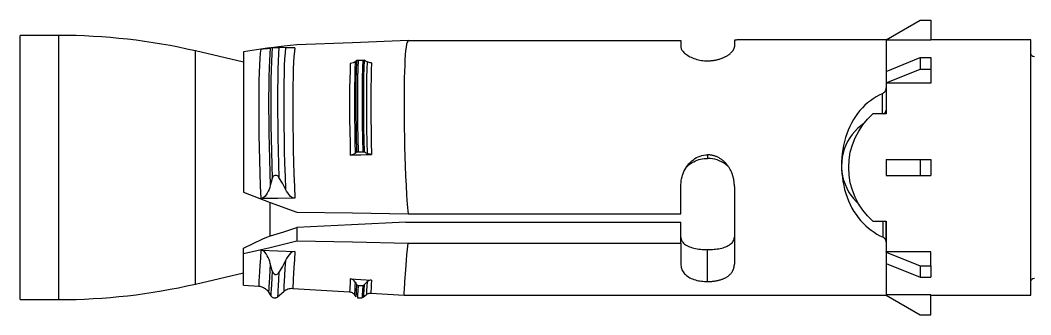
# Model space of a CAD drawing. Header units: millimetres. Extents: x 296 to 4896, y 152 to 3333.
# Drawn here: x 2840.8 to 2897.4, y 1641.2 to 1657.7 of the extents above; entities that cross this region are included whole.
import ezdxf

# ---------------------------------------------------------------- set-up
doc = ezdxf.new("R2010")
doc.units = ezdxf.units.MM
doc.linetypes.add('DASHED', pattern=[0.25, 0.15625, -0.09375])
doc.layers.add('1', color=1, linetype='DASHED')

# ---------------------------------------------------------------- blocks, each defined once
blk = doc.blocks.new('HSL-3-G M10-40')
at = {"layer": '1', "color": 3, "linetype": 'Continuous'}
for p, q in [((-76.1, 7.15), (-74.195, 8.25)), ((-74.195, 8.25), (-73.6, 8.25)), ((-73.6, 8.25), (-73.6, 7.136)), ((-122.438, 7.4), (-124.6, 7.4)), ((-124.6, 0), (-124.6, 7.4)), ((-87.6, 7.106), (-87.6, 6.755)), ((-84.6, 7.118), (-84.6, 6.755)), ((-76.1, 7.15), (-76.1, 7.136)), ((-76.1, 7.147), (-76.1, 4.768)), ((-76.1, 7.136), (-76.1, 5.364)), ((-73.6, 7.136), (-76.1, 7.136)), ((-68, 7.15), (-73.6, 7.15)), ((-68, 0), (-68, 7.15)), ((-112.1, 5.908), (-114.79, 6.529)), ((-112.1, 6.481), (-112.1, -1.391)), ((-76.1, 5.374), (-74.195, 6.152)), ((-74.195, 6.152), (-73.6, 6.152)), ((-74.195, 6.152), (-74.195, 5.515)), ((-73.6, 6.152), (-73.6, 5.515)), ((-76.1, 4.738), (-74.195, 5.515)), ((-76.1, 5.374), (-76.1, 4.738)), ((-74.195, 5.515), (-73.6, 5.515)), ((-73.6, 5.515), (-73.6, 4.728)), ((-76.1, 4.738), (-76.1, 4.728)), ((-73.6, 4.728), (-76.1, 4.728)), ((-76.1, 4.728), (-76.1, 3)), ((-76.1, 4.722), (-76.1, 4.468)), ((-76.1, 3), (-76.846, 3)), ((-124.6, -7.4), (-124.6, 0)), ((-76.1, 0.45), (-76.1, 0)), ((-76.1, 0.45), (-74.195, 0.45)), ((-76.1, 0), (-76.1, -0.45)), ((-74.195, 0.45), (-73.6, 0.45)), ((-74.195, 0.45), (-74.195, -0.45)), ((-73.6, 0.45), (-73.6, -0.45)), ((-68, -7.15), (-68, 0)), ((-76.1, -0.45), (-74.195, -0.45)), ((-74.195, -0.45), (-73.6, -0.45)), ((-87.6, -2.592), (-87.6, -1.057)), ((-84.6, -1.057), (-84.6, -5.407)), ((-110.6, -3.854), (-110.6, -1.959)), ((-109.1, -3.358), (-109.1, -4.1)), ((-76.846, -3), (-76.1, -3)), ((-76.1, -3), (-76.1, -4.728)), ((-112.1, -4.819), (-112.1, -4.517)), ((-87.6, -4.241), (-87.6, -5.407)), ((-76.1, -4.174), (-76.1, -7.148)), ((-112.1, -6.6), (-112.1, -4.819)), ((-73.6, -4.728), (-76.1, -4.728)), ((-76.1, -4.738), (-76.1, -4.728)), ((-76.1, -4.738), (-76.1, -5.374)), ((-76.1, -4.738), (-74.195, -5.515)), ((-73.6, -5.515), (-73.6, -4.728)), ((-76.1, -5.364), (-76.1, -7.136)), ((-76.1, -5.374), (-74.195, -6.152)), ((-74.195, -5.515), (-74.195, -6.152)), ((-74.195, -5.515), (-73.6, -5.515)), ((-73.6, -5.515), (-73.6, -6.152)), ((-114.79, -6.529), (-112.1, -5.908)), ((-74.195, -6.152), (-73.6, -6.152)), ((-112.1, -6.6), (-111.241, -6.652)), ((-109.337, -6.769), (-106.153, -6.963)), ((-110.687, -6.985), (-110.563, -7.188)), ((-110.184, -7.245), (-109.843, -6.943)), ((-105.876, -7.13), (-105.802, -7.25)), ((-105.717, -7.298), (-105.449, -7.298)), ((-105.383, -7.272), (-105.214, -7.123)), ((-104.961, -7.036), (-103.1, -7.15)), ((-103.1, -7.15), (-76.1, -7.15)), ((-76.1, -7.15), (-76.1, -7.136)), ((-73.6, -7.136), (-76.1, -7.136)), ((-76.1, -7.15), (-74.195, -8.25)), ((-73.6, -8.25), (-73.6, -7.136)), ((-73.6, -7.15), (-68, -7.15)), ((-124.6, -7.4), (-122.438, -7.4)), ((-74.195, -8.25), (-73.6, -8.25))]:
    blk.add_line(p, q, dxfattribs=at)
at = {"layer": '1', "color": 1, "linetype": 'Continuous'}
for p, q in [((-122.438, 0), (-122.438, 7.4)), ((-114.79, 0), (-114.79, 6.529)), ((-122.438, -7.4), (-122.438, 0)), ((-114.79, -6.529), (-114.79, 0))]:
    blk.add_line(p, q, dxfattribs=at)
at = {"layer": '1', "color": 3, "linetype": 'Continuous'}
for points in [[(-109.1, 6.87, 0), (-109.823, 6.796, 0), (-110.543, 6.71, 0)], [(-102.875, 7.106, 0), (-105.988, 6.989, 0), (-109.1, 6.87, 0)], [(-102.875, 7.106, 0), (-102.919, 7.025, 0), (-102.956, 6.903, 0), (-102.986, 6.742, 0), (-103.012, 6.541, 0), (-103.034, 6.301, 0), (-103.052, 6.025, 0), (-103.067, 5.716, 0), (-103.079, 5.373, 0), (-103.088, 4.996, 0), (-103.095, 4.59, 0), (-103.099, 4.161, 0), (-103.1, 3.707, 0), (-103.099, 3.229, 0), (-103.095, 2.731, 0), (-103.088, 2.221, 0), (-103.079, 1.699, 0), (-103.068, 1.165, 0), (-103.053, 0.621, 0), (-103.034, 0.076, 0), (-103.013, -0.466, 0), (-102.987, -1.006, 0), (-102.956, -1.544, 0), (-102.919, -2.074, 0), (-102.875, -2.592, 0)], [(-102.875, 7.106, 0), (-95.237, 7.106, 0), (-87.6, 7.106, 0)], [(-84.2, 7.147, 0), (-84.238, 7.147, 0), (-84.276, 7.147, 0), (-84.312, 7.146, 0), (-84.347, 7.146, 0), (-84.381, 7.145, 0), (-84.413, 7.145, 0), (-84.442, 7.144, 0), (-84.469, 7.142, 0), (-84.494, 7.141, 0), (-84.516, 7.139, 0), (-84.536, 7.138, 0), (-84.553, 7.135, 0), (-84.567, 7.133, 0), (-84.579, 7.131, 0), (-84.588, 7.128, 0), (-84.595, 7.125, 0), (-84.598, 7.121, 0), (-84.6, 7.118, 0)], [(-76.1, 7.147, 0), (-80.15, 7.147, 0), (-84.2, 7.147, 0)], [(-110.637, 6.698, 0), (-111.371, 6.596, 0), (-112.1, 6.481, 0)], [(-110.595, 6.682, 0), (-110.627, 6.675, 0), (-110.664, 6.668, 0), (-110.708, 6.661, 0), (-110.761, 6.653, 0), (-110.824, 6.645, 0), (-110.901, 6.637, 0), (-110.999, 6.63, 0), (-111.124, 6.623, 0)], [(-110.483, 6.707, 0), (-110.541, 6.694, 0), (-110.595, 6.682, 0)], [(-110.483, 6.707, 0), (-110.466, 6.71, 0), (-110.444, 6.713, 0), (-110.414, 6.717, 0), (-110.376, 6.72, 0), (-110.327, 6.723, 0), (-110.271, 6.726, 0), (-110.217, 6.727, 0), (-110.172, 6.727, 0), (-110.135, 6.727, 0), (-110.106, 6.725, 0)], [(-109.743, 6.705, 0), (-109.918, 6.715, 0), (-110.106, 6.725, 0)], [(-109.217, 6.698, 0), (-109.348, 6.695, 0), (-109.456, 6.695, 0), (-109.545, 6.696, 0), (-109.62, 6.698, 0), (-109.685, 6.701, 0), (-109.743, 6.705, 0)], [(-87.6, 6.755, 0), (-87.598, 6.721, 0), (-87.59, 6.685, 0), (-87.578, 6.648, 0), (-87.56, 6.611, 0), (-87.538, 6.573, 0), (-87.51, 6.534, 0), (-87.476, 6.492, 0), (-87.436, 6.45, 0), (-87.391, 6.407, 0), (-87.341, 6.365, 0), (-87.286, 6.324, 0), (-87.226, 6.284, 0), (-87.161, 6.244, 0), (-87.091, 6.206, 0), (-87.019, 6.171, 0), (-86.943, 6.138, 0), (-86.864, 6.107, 0), (-86.782, 6.08, 0), (-86.696, 6.054, 0), (-86.611, 6.033, 0), (-86.528, 6.016, 0), (-86.445, 6.001, 0), (-86.36, 5.99, 0), (-86.274, 5.982, 0), (-86.188, 5.977, 0), (-86.1, 5.976, 0)], [(-86.1, 5.975, 0), (-86.059, 5.976, 0), (-86.019, 5.977, 0), (-85.978, 5.979, 0), (-85.938, 5.981, 0), (-85.898, 5.984, 0), (-85.858, 5.988, 0), (-85.819, 5.992, 0), (-85.779, 5.998, 0), (-85.74, 6.003, 0), (-85.701, 6.01, 0), (-85.663, 6.017, 0), (-85.624, 6.025, 0), (-85.586, 6.034, 0), (-85.548, 6.043, 0), (-85.507, 6.053, 0), (-85.467, 6.065, 0), (-85.427, 6.076, 0), (-85.388, 6.089, 0), (-85.35, 6.102, 0), (-85.313, 6.116, 0), (-85.276, 6.13, 0), (-85.24, 6.145, 0), (-85.205, 6.16, 0), (-85.171, 6.176, 0), (-85.137, 6.192, 0), (-85.104, 6.209, 0), (-85.071, 6.226, 0), (-85.039, 6.244, 0), (-85.009, 6.262, 0), (-84.979, 6.28, 0), (-84.95, 6.299, 0), (-84.922, 6.318, 0), (-84.896, 6.337, 0), (-84.87, 6.356, 0), (-84.846, 6.375, 0), (-84.823, 6.395, 0), (-84.8, 6.414, 0), (-84.779, 6.434, 0), (-84.759, 6.454, 0), (-84.74, 6.474, 0), (-84.722, 6.494, 0), (-84.705, 6.514, 0), (-84.691, 6.532, 0), (-84.677, 6.55, 0), (-84.665, 6.569, 0), (-84.654, 6.586, 0), (-84.644, 6.604, 0), (-84.634, 6.622, 0), (-84.626, 6.639, 0), (-84.619, 6.656, 0), (-84.613, 6.673, 0), (-84.609, 6.69, 0), (-84.605, 6.707, 0), (-84.602, 6.723, 0), (-84.601, 6.739, 0), (-84.6, 6.755, 0)], [(-105.837, 5.924, 0), (-105.887, 5.888, 0), (-105.952, 5.859, 0), (-106.028, 5.839, 0), (-106.113, 5.83, 0)], [(-105.837, 5.924, 0), (-105.8, 5.958, 0), (-105.764, 5.992, 0)], [(-105.767, 5.925, 0), (-105.783, 5.439, 0), (-105.794, 4.893, 0), (-105.801, 4.292, 0), (-105.802, 3.644, 0), (-105.799, 2.955, 0), (-105.791, 2.233, 0), (-105.778, 1.485, 0)], [(-105.764, 5.992, 0), (-105.757, 5.998, 0), (-105.748, 6.003, 0), (-105.739, 6.008, 0), (-105.728, 6.012, 0), (-105.717, 6.015, 0), (-105.705, 6.017, 0), (-105.692, 6.018, 0), (-105.679, 6.019, 0)], [(-105.679, 6.019, 0), (-105.612, 6.019, 0), (-105.545, 6.018, 0), (-105.478, 6.018, 0), (-105.41, 6.018, 0)], [(-105.41, 6.018, 0), (-105.398, 6.018, 0), (-105.386, 6.016, 0), (-105.375, 6.014, 0), (-105.364, 6.011, 0), (-105.353, 6.008, 0), (-105.344, 6.004, 0)], [(-105.175, 5.919, 0), (-105.259, 5.961, 0), (-105.344, 6.004, 0)], [(-104.921, 5.868, 0), (-104.991, 5.87, 0), (-105.058, 5.879, 0), (-105.12, 5.896, 0), (-105.175, 5.919, 0)], [(-76.327, 4.129, 0), (-76.5, 4.044, 0), (-76.667, 3.951, 0), (-76.829, 3.849, 0), (-76.986, 3.738, 0), (-77.137, 3.618, 0), (-77.286, 3.487, 0), (-77.432, 3.343, 0), (-77.57, 3.191, 0), (-77.7, 3.029, 0), (-77.823, 2.859, 0), (-77.938, 2.68, 0), (-78.045, 2.492, 0), (-78.142, 2.297, 0), (-78.231, 2.095, 0), (-78.31, 1.887, 0), (-78.381, 1.673, 0), (-78.442, 1.452, 0), (-78.491, 1.233, 0), (-78.532, 1.013, 0), (-78.563, 0.792, 0), (-78.584, 0.567, 0), (-78.597, 0.341, 0), (-78.6, 0.113, 0), (-78.594, -0.115, 0), (-78.579, -0.341, 0), (-78.554, -0.565, 0), (-78.521, -0.787, 0), (-78.478, -1.007, 0), (-78.425, -1.226, 0), (-78.361, -1.448, 0), (-78.289, -1.662, 0), (-78.206, -1.871, 0), (-78.115, -2.073, 0), (-78.015, -2.269, 0), (-77.905, -2.457, 0), (-77.788, -2.637, 0), (-77.663, -2.808, 0), (-77.531, -2.97, 0), (-77.391, -3.123, 0), (-77.243, -3.267, 0), (-77.093, -3.398, 0), (-76.939, -3.518, 0), (-76.781, -3.629, 0), (-76.617, -3.731, 0), (-76.449, -3.824, 0), (-76.275, -3.909, 0)], [(-76.327, 4.129, 0), (-76.292, 4.147, 0), (-76.259, 4.168, 0), (-76.229, 4.192, 0), (-76.202, 4.218, 0), (-76.178, 4.246, 0), (-76.157, 4.276, 0), (-76.14, 4.306, 0), (-76.125, 4.338, 0), (-76.114, 4.37, 0), (-76.107, 4.403, 0), (-76.103, 4.435, 0), (-76.1, 4.468, 0)], [(-76.1, 4.468, 0), (-76.1, 3.843, 0), (-76.1, 3.219, 0)], [(-76.846, -3, 0), (-77.143, -2.709, 0), (-77.409, -2.387, 0), (-77.641, -2.04, 0), (-77.836, -1.668, 0), (-77.993, -1.271, 0), (-78.107, -0.857, 0), (-78.177, -0.433, 0), (-78.2, 0.001, 0), (-78.176, 0.434, 0), (-78.107, 0.858, 0), (-77.992, 1.272, 0), (-77.835, 1.669, 0), (-77.64, 2.042, 0), (-77.407, 2.391, 0), (-77.141, 2.711, 0), (-76.846, 3, 0)], [(-76.264, 3, 0), (-76.196, 3.043, 0), (-76.143, 3.097, 0), (-76.111, 3.156, 0), (-76.1, 3.219, 0)], [(-77.345, 2.471, 0), (-77.528, 2.333, 0), (-77.699, 2.183, 0), (-77.859, 2.02, 0), (-78.007, 1.845, 0), (-78.14, 1.658, 0), (-78.259, 1.459, 0), (-78.361, 1.25, 0), (-78.446, 1.032, 0), (-78.514, 0.805, 0), (-78.562, 0.573, 0), (-78.591, 0.336, 0), (-78.6, 0.096, 0)], [(-105.837, 0.791, 0), (-105.887, 0.755, 0), (-105.952, 0.726, 0), (-106.028, 0.706, 0), (-106.113, 0.697, 0)], [(-106.113, 0.697, 0), (-105.815, 0.707, 0), (-105.517, 0.716, 0), (-105.219, 0.726, 0), (-104.921, 0.735, 0)], [(-105.837, 0.791, 0), (-105.8, 0.825, 0), (-105.764, 0.859, 0)], [(-105.764, 0.859, 0), (-105.757, 0.865, 0), (-105.748, 0.87, 0), (-105.739, 0.875, 0), (-105.728, 0.878, 0), (-105.717, 0.882, 0), (-105.705, 0.884, 0), (-105.692, 0.885, 0), (-105.679, 0.886, 0)], [(-105.679, 0.886, 0), (-105.612, 0.886, 0), (-105.545, 0.885, 0), (-105.478, 0.885, 0), (-105.41, 0.885, 0)], [(-105.41, 0.885, 0), (-105.398, 0.885, 0), (-105.386, 0.883, 0), (-105.375, 0.881, 0), (-105.364, 0.878, 0), (-105.353, 0.875, 0), (-105.344, 0.871, 0)], [(-105.175, 0.786, 0), (-105.259, 0.828, 0), (-105.344, 0.871, 0)], [(-104.921, 0.735, 0), (-104.991, 0.737, 0), (-105.058, 0.746, 0), (-105.12, 0.763, 0), (-105.175, 0.786, 0)], [(-87.6, -1.057, 0), (-87.597, -0.951, 0), (-87.589, -0.845, 0), (-87.575, -0.739, 0), (-87.556, -0.635, 0), (-87.531, -0.531, 0), (-87.501, -0.428, 0), (-87.465, -0.328, 0), (-87.424, -0.229, 0), (-87.377, -0.132, 0), (-87.325, -0.039, 0), (-87.267, 0.051, 0), (-87.203, 0.138, 0), (-87.135, 0.22, 0), (-87.061, 0.298, 0), (-86.982, 0.37, 0), (-86.898, 0.437, 0), (-86.81, 0.497, 0), (-86.717, 0.551, 0), (-86.62, 0.597, 0), (-86.521, 0.636, 0), (-86.418, 0.667, 0), (-86.313, 0.689, 0), (-86.207, 0.701, 0), (-86.1, 0.707, 0)], [(-84.6, -1.057, 0), (-84.601, -1.011, 0), (-84.602, -0.966, 0), (-84.605, -0.92, 0), (-84.608, -0.875, 0), (-84.613, -0.829, 0), (-84.618, -0.784, 0), (-84.625, -0.74, 0), (-84.632, -0.695, 0), (-84.641, -0.651, 0), (-84.65, -0.606, 0), (-84.661, -0.562, 0), (-84.672, -0.519, 0), (-84.685, -0.475, 0), (-84.698, -0.432, 0), (-84.713, -0.387, 0), (-84.73, -0.34, 0), (-84.748, -0.295, 0), (-84.767, -0.25, 0), (-84.786, -0.207, 0), (-84.807, -0.163, 0), (-84.829, -0.121, 0), (-84.852, -0.08, 0), (-84.876, -0.039, 0), (-84.9, 0.001, 0), (-84.926, 0.04, 0), (-84.953, 0.079, 0), (-84.981, 0.116, 0), (-85.01, 0.153, 0), (-85.039, 0.189, 0), (-85.07, 0.225, 0), (-85.101, 0.258, 0), (-85.133, 0.291, 0), (-85.166, 0.323, 0), (-85.199, 0.353, 0), (-85.233, 0.382, 0), (-85.268, 0.41, 0), (-85.303, 0.437, 0), (-85.339, 0.463, 0), (-85.375, 0.487, 0), (-85.412, 0.511, 0), (-85.45, 0.533, 0), (-85.489, 0.554, 0), (-85.528, 0.573, 0), (-85.566, 0.591, 0), (-85.603, 0.607, 0), (-85.64, 0.622, 0), (-85.677, 0.635, 0), (-85.715, 0.648, 0), (-85.752, 0.659, 0), (-85.79, 0.669, 0), (-85.828, 0.677, 0), (-85.866, 0.685, 0), (-85.905, 0.692, 0), (-85.944, 0.697, 0), (-85.982, 0.701, 0), (-86.021, 0.704, 0), (-86.061, 0.706, 0), (-86.1, 0.706, 0)], [(-87.343, -0.05, 0), (-87.279, 0.024, 0), (-87.209, 0.093, 0), (-87.133, 0.16, 0), (-87.052, 0.221, 0), (-86.967, 0.276, 0), (-86.877, 0.326, 0), (-86.783, 0.37, 0), (-86.685, 0.409, 0), (-86.589, 0.44, 0), (-86.493, 0.465, 0), (-86.397, 0.484, 0), (-86.299, 0.498, 0), (-86.2, 0.506, 0), (-86.1, 0.509, 0)], [(-84.898, -0.002, 0), (-84.992, 0.094, 0), (-85.095, 0.181, 0), (-85.205, 0.258, 0), (-85.322, 0.325, 0), (-85.444, 0.381, 0), (-85.57, 0.427, 0), (-85.7, 0.464, 0), (-85.832, 0.488, 0), (-85.966, 0.502, 0), (-86.1, 0.509, 0)], [(-110.483, -0.625, 0), (-110.466, -0.578, 0), (-110.444, -0.533, 0), (-110.414, -0.491, 0), (-110.376, -0.455, 0), (-110.327, -0.431, 0), (-110.271, -0.427, 0), (-110.217, -0.444, 0), (-110.172, -0.475, 0), (-110.135, -0.514, 0), (-110.106, -0.557, 0)], [(-109.743, -1.211, 0), (-109.918, -0.882, 0), (-110.106, -0.557, 0)], [(-78.598, -0.014, 0), (-78.578, -0.252, 0), (-78.539, -0.486, 0), (-78.481, -0.715, 0), (-78.404, -0.938, 0), (-78.311, -1.153, 0), (-78.201, -1.358, 0), (-78.075, -1.552, 0), (-77.935, -1.735, 0), (-77.782, -1.906, 0), (-77.617, -2.064, 0)], [(-110.595, -1.014, 0), (-110.627, -1.122, 0), (-110.664, -1.229, 0), (-110.708, -1.333, 0), (-110.761, -1.436, 0), (-110.824, -1.535, 0), (-110.901, -1.626, 0), (-110.999, -1.699, 0), (-111.124, -1.731, 0)], [(-110.483, -0.625, 0), (-110.541, -0.819, 0), (-110.595, -1.014, 0)], [(-112.1, -1.391, 0), (-110.608, -1.955, 0), (-109.1, -2.506, 0)], [(-109.217, -1.725, 0), (-109.348, -1.691, 0), (-109.456, -1.616, 0), (-109.545, -1.524, 0), (-109.62, -1.424, 0), (-109.685, -1.319, 0), (-109.743, -1.211, 0)], [(-109.217, -1.725, 0), (-110.165, -1.728, 0), (-111.124, -1.731, 0)], [(-109.1, -2.506, 0), (-105.988, -2.549, 0), (-102.875, -2.592, 0)], [(-102.875, -2.592, 0), (-95.237, -2.592, 0), (-87.6, -2.592, 0)], [(-110.579, -3.829, 0), (-109.836, -3.597, 0), (-109.1, -3.358, 0)], [(-102.994, -3.054, 0), (-106.047, -3.207, 0), (-109.1, -3.358, 0)], [(-102.994, -3.054, 0), (-95.297, -3.054, 0), (-87.6, -3.054, 0)], [(-87.6, -4.241, 0), (-87.6, -3.647, 0), (-87.6, -3.054, 0)], [(-76.1, -4.174, 0), (-76.1, -3.59, 0), (-76.1, -3.006, 0)], [(-111.005, -3.996, 0), (-110.795, -3.904, 0), (-110.579, -3.829, 0)], [(-87.6, -3.895, 0), (-87.596, -3.959, 0), (-87.582, -4.021, 0), (-87.56, -4.08, 0), (-87.529, -4.137, 0), (-87.49, -4.191, 0), (-87.444, -4.241, 0), (-87.39, -4.288, 0), (-87.33, -4.331, 0), (-87.264, -4.371, 0), (-87.193, -4.407, 0), (-87.117, -4.44, 0), (-87.037, -4.469, 0), (-86.953, -4.495, 0), (-86.866, -4.518, 0), (-86.776, -4.538, 0), (-86.684, -4.555, 0), (-86.589, -4.569, 0), (-86.493, -4.581, 0), (-86.396, -4.59, 0), (-86.298, -4.596, 0), (-86.199, -4.599, 0), (-86.1, -4.601, 0)], [(-86.1, -4.601, 0), (-86.009, -4.6, 0), (-85.919, -4.597, 0), (-85.829, -4.592, 0), (-85.739, -4.584, 0), (-85.651, -4.575, 0), (-85.564, -4.563, 0), (-85.478, -4.548, 0), (-85.394, -4.532, 0), (-85.312, -4.513, 0), (-85.233, -4.491, 0), (-85.157, -4.467, 0), (-85.083, -4.44, 0), (-85.014, -4.41, 0), (-84.948, -4.377, 0), (-84.886, -4.342, 0), (-84.829, -4.303, 0), (-84.778, -4.261, 0), (-84.732, -4.216, 0), (-84.693, -4.169, 0), (-84.66, -4.119, 0), (-84.634, -4.066, 0), (-84.615, -4.011, 0), (-84.605, -3.953, 0), (-84.6, -3.895, 0)], [(-76.1, -4.174, 0), (-76.102, -4.143, 0), (-76.107, -4.112, 0), (-76.116, -4.081, 0), (-76.128, -4.052, 0), (-76.144, -4.023, 0), (-76.163, -3.995, 0), (-76.186, -3.97, 0), (-76.213, -3.947, 0), (-76.243, -3.927, 0), (-76.274, -3.909, 0)], [(-112.1, -4.517, 0), (-111.552, -4.258, 0), (-111.005, -3.996, 0)], [(-112.1, -4.819, 0), (-110.608, -4.478, 0), (-109.1, -4.1, 0)], [(-109.1, -4.1, 0), (-105.988, -4.171, 0), (-102.875, -4.241, 0)], [(-103.1, -7.15, 0), (-103.1, -7.138, 0), (-103.098, -7.101, 0), (-103.095, -7.04, 0), (-103.09, -6.956, 0), (-103.084, -6.847, 0), (-103.076, -6.716, 0), (-103.066, -6.561, 0), (-103.055, -6.382, 0), (-103.041, -6.183, 0), (-103.026, -5.963, 0), (-103.009, -5.723, 0), (-102.989, -5.464, 0), (-102.966, -5.185, 0), (-102.94, -4.886, 0), (-102.909, -4.571, 0), (-102.875, -4.241, 0)], [(-102.875, -4.241, 0), (-95.237, -4.241, 0), (-87.6, -4.241, 0)], [(-111.124, -4.622, 0), (-110.165, -4.661, 0), (-109.217, -4.7, 0)], [(-110.595, -5.379, 0), (-110.627, -5.267, 0), (-110.664, -5.156, 0), (-110.708, -5.047, 0), (-110.761, -4.939, 0), (-110.824, -4.835, 0), (-110.901, -4.739, 0), (-110.999, -4.66, 0), (-111.124, -4.622, 0)], [(-109.217, -4.7, 0), (-109.348, -4.729, 0), (-109.456, -4.803, 0), (-109.545, -4.894, 0), (-109.62, -4.994, 0), (-109.685, -5.099, 0), (-109.743, -5.208, 0)], [(-110.483, -5.784, 0), (-110.541, -5.581, 0), (-110.595, -5.379, 0)], [(-109.743, -5.208, 0), (-109.918, -5.54, 0), (-110.106, -5.867, 0)], [(-87.6, -5.407, 0), (-87.598, -5.474, 0), (-87.59, -5.539, 0), (-87.578, -5.602, 0), (-87.56, -5.664, 0), (-87.538, -5.724, 0), (-87.51, -5.782, 0), (-87.476, -5.84, 0), (-87.436, -5.898, 0), (-87.391, -5.952, 0), (-87.341, -6.003, 0), (-87.286, -6.051, 0), (-87.226, -6.096, 0), (-87.161, -6.139, 0), (-87.091, -6.178, 0), (-87.019, -6.213, 0), (-86.943, -6.245, 0), (-86.864, -6.274, 0), (-86.782, -6.299, 0), (-86.696, -6.321, 0), (-86.611, -6.34, 0), (-86.528, -6.355, 0), (-86.445, -6.367, 0), (-86.36, -6.376, 0), (-86.274, -6.383, 0), (-86.188, -6.387, 0), (-86.1, -6.388, 0)], [(-86.1, -6.388, 0), (-86.061, -6.388, 0), (-86.021, -6.387, 0), (-85.982, -6.385, 0), (-85.944, -6.384, 0), (-85.905, -6.381, 0), (-85.867, -6.378, 0), (-85.828, -6.375, 0), (-85.79, -6.371, 0), (-85.752, -6.366, 0), (-85.715, -6.361, 0), (-85.677, -6.355, 0), (-85.64, -6.349, 0), (-85.603, -6.342, 0), (-85.566, -6.335, 0), (-85.528, -6.327, 0), (-85.489, -6.317, 0), (-85.45, -6.308, 0), (-85.412, -6.297, 0), (-85.375, -6.286, 0), (-85.339, -6.274, 0), (-85.303, -6.262, 0), (-85.268, -6.249, 0), (-85.233, -6.235, 0), (-85.199, -6.221, 0), (-85.166, -6.206, 0), (-85.133, -6.19, 0), (-85.101, -6.174, 0), (-85.07, -6.157, 0), (-85.039, -6.139, 0), (-85.01, -6.12, 0), (-84.981, -6.101, 0), (-84.953, -6.081, 0), (-84.926, -6.061, 0), (-84.9, -6.04, 0), (-84.876, -6.018, 0), (-84.852, -5.996, 0), (-84.829, -5.974, 0), (-84.807, -5.95, 0), (-84.786, -5.926, 0), (-84.767, -5.902, 0), (-84.748, -5.876, 0), (-84.73, -5.85, 0), (-84.713, -5.824, 0), (-84.698, -5.797, 0), (-84.685, -5.772, 0), (-84.672, -5.746, 0), (-84.661, -5.72, 0), (-84.65, -5.693, 0), (-84.641, -5.666, 0), (-84.632, -5.639, 0), (-84.625, -5.611, 0), (-84.618, -5.583, 0), (-84.613, -5.555, 0), (-84.608, -5.526, 0), (-84.605, -5.497, 0), (-84.602, -5.467, 0), (-84.601, -5.437, 0), (-84.6, -5.407, 0)], [(-110.483, -5.784, 0), (-110.466, -5.832, 0), (-110.444, -5.879, 0), (-110.414, -5.924, 0), (-110.376, -5.962, 0), (-110.327, -5.988, 0), (-110.271, -5.995, 0), (-110.217, -5.979, 0), (-110.172, -5.949, 0), (-110.135, -5.91, 0), (-110.106, -5.867, 0)], [(-111.24, -6.655, 0), (-111.184, -6.656, 0), (-111.13, -6.666, 0), (-111.076, -6.682, 0), (-111.024, -6.702, 0), (-110.973, -6.724, 0), (-110.924, -6.751, 0), (-110.878, -6.781, 0), (-110.834, -6.815, 0), (-110.792, -6.853, 0), (-110.754, -6.893, 0), (-110.72, -6.937, 0), (-110.691, -6.984, 0)], [(-109.834, -6.939, 0), (-109.782, -6.895, 0), (-109.726, -6.858, 0), (-109.665, -6.828, 0), (-109.602, -6.804, 0), (-109.537, -6.785, 0), (-109.47, -6.773, 0), (-109.403, -6.768, 0), (-109.335, -6.77, 0)], [(-106.113, -6.24, 0), (-105.815, -6.258, 0), (-105.517, -6.276, 0), (-105.219, -6.295, 0), (-104.921, -6.313, 0)], [(-105.837, -6.421, 0), (-105.887, -6.351, 0), (-105.952, -6.295, 0), (-106.028, -6.257, 0), (-106.113, -6.24, 0)], [(-105.837, -6.421, 0), (-105.8, -6.487, 0), (-105.764, -6.552, 0)], [(-105.764, -6.552, 0), (-105.757, -6.563, 0), (-105.748, -6.573, 0), (-105.739, -6.582, 0), (-105.728, -6.59, 0), (-105.717, -6.596, 0), (-105.705, -6.6, 0), (-105.692, -6.603, 0), (-105.679, -6.604, 0)], [(-105.679, -6.604, 0), (-105.612, -6.604, 0), (-105.545, -6.603, 0), (-105.478, -6.603, 0), (-105.41, -6.602, 0)], [(-105.41, -6.602, 0), (-105.398, -6.601, 0), (-105.386, -6.599, 0), (-105.375, -6.595, 0), (-105.364, -6.589, 0), (-105.353, -6.583, 0), (-105.344, -6.575, 0)], [(-105.175, -6.41, 0), (-105.259, -6.492, 0), (-105.344, -6.575, 0)], [(-104.921, -6.313, 0), (-104.991, -6.316, 0), (-105.058, -6.335, 0), (-105.12, -6.367, 0), (-105.175, -6.41, 0)], [(-110.569, -7.174, 0), (-110.553, -7.203, 0), (-110.532, -7.229, 0), (-110.508, -7.252, 0), (-110.48, -7.271, 0), (-110.45, -7.286, 0), (-110.419, -7.298, 0), (-110.387, -7.305, 0), (-110.353, -7.307, 0), (-110.32, -7.306, 0), (-110.288, -7.299, 0), (-110.256, -7.289, 0), (-110.226, -7.275, 0), (-110.198, -7.256, 0), (-110.174, -7.233, 0)], [(-106.155, -6.967, 0), (-106.114, -6.969, 0), (-106.075, -6.977, 0), (-106.038, -6.99, 0), (-106.002, -7.008, 0), (-105.968, -7.03, 0), (-105.937, -7.055, 0), (-105.91, -7.084, 0), (-105.887, -7.117, 0)], [(-105.779, -6.822, 0), (-105.793, -7.058, 0), (-105.801, -7.201, 0), (-105.802, -7.25, 0)], [(-105.203, -7.114, 0), (-105.179, -7.093, 0), (-105.151, -7.077, 0), (-105.12, -7.064, 0), (-105.089, -7.052, 0), (-105.058, -7.043, 0), (-105.026, -7.037, 0), (-104.995, -7.036, 0), (-104.963, -7.04, 0)]]:
    blk.add_polyline3d(points, dxfattribs=at)
at = {"layer": '1', "color": 1, "linetype": 'Continuous'}
for points in [[(-111.124, 6.623, 0), (-111.152, 6.395, 0), (-111.177, 6.1, 0), (-111.198, 5.741, 0), (-111.215, 5.322, 0), (-111.228, 4.846, 0), (-111.237, 4.319, 0), (-111.241, 3.746, 0), (-111.241, 3.133, 0), (-111.237, 2.486, 0), (-111.228, 1.811, 0), (-111.215, 1.116, 0), (-111.198, 0.407, 0), (-111.177, -0.309, 0), (-111.152, -1.024, 0), (-111.124, -1.731, 0)], [(-110.595, 6.682, 0), (-110.621, 6.374, 0), (-110.642, 6, 0), (-110.66, 5.564, 0), (-110.673, 5.07, 0), (-110.682, 4.524, 0), (-110.687, 3.93, 0), (-110.687, 3.294, 0), (-110.682, 2.623, 0), (-110.673, 1.924, 0), (-110.66, 1.204, 0), (-110.642, 0.469, 0), (-110.621, -0.273, 0), (-110.595, -1.014, 0)], [(-110.483, 6.707, 0), (-110.507, 6.357, 0), (-110.527, 5.941, 0), (-110.543, 5.465, 0), (-110.554, 4.933, 0), (-110.561, 4.35, 0), (-110.563, 3.722, 0), (-110.561, 3.055, 0), (-110.554, 2.355, 0), (-110.543, 1.63, 0), (-110.527, 0.887, 0), (-110.507, 0.133, 0), (-110.483, -0.625, 0)], [(-110.106, 6.725, 0), (-110.129, 6.373, 0), (-110.149, 5.958, 0), (-110.164, 5.483, 0), (-110.175, 4.954, 0), (-110.182, 4.374, 0), (-110.184, 3.751, 0), (-110.182, 3.09, 0), (-110.175, 2.396, 0), (-110.164, 1.678, 0), (-110.149, 0.942, 0), (-110.129, 0.194, 0), (-110.106, -0.557, 0)], [(-109.743, 6.705, 0), (-109.769, 6.43, 0), (-109.791, 6.093, 0), (-109.81, 5.696, 0), (-109.825, 5.243, 0), (-109.835, 4.739, 0), (-109.841, 4.188, 0), (-109.844, 3.595, 0), (-109.841, 2.966, 0), (-109.835, 2.307, 0), (-109.825, 1.625, 0), (-109.81, 0.925, 0), (-109.791, 0.215, 0), (-109.769, -0.5, 0), (-109.743, -1.211, 0)], [(-109.217, 6.698, 0), (-109.244, 6.489, 0), (-109.268, 6.219, 0), (-109.289, 5.891, 0), (-109.306, 5.509, 0), (-109.319, 5.075, 0), (-109.329, 4.593, 0), (-109.335, 4.068, 0), (-109.337, 3.505, 0), (-109.335, 2.908, 0), (-109.329, 2.283, 0), (-109.319, 1.636, 0), (-109.306, 0.973, 0), (-109.289, 0.299, 0), (-109.268, -0.38, 0), (-109.244, -1.056, 0), (-109.217, -1.725, 0)], [(-106.113, 5.83, 0), (-106.129, 5.419, 0), (-106.141, 4.956, 0), (-106.149, 4.447, 0), (-106.153, 3.895, 0), (-106.153, 3.307, 0), (-106.149, 2.687, 0), (-106.141, 2.042, 0), (-106.129, 1.376, 0), (-106.113, 0.697, 0)], [(-105.837, 5.924, 0), (-105.852, 5.509, 0), (-105.864, 5.044, 0), (-105.872, 4.533, 0), (-105.876, 3.981, 0), (-105.876, 3.394, 0), (-105.872, 2.775, 0), (-105.864, 2.132, 0), (-105.852, 1.468, 0), (-105.837, 0.791, 0)], [(-105.764, 5.992, 0), (-105.765, 5.959, 0), (-105.767, 5.925, 0)], [(-105.679, 6.019, 0), (-105.695, 5.543, 0), (-105.708, 5.007, 0), (-105.715, 4.417, 0), (-105.717, 3.779, 0), (-105.715, 3.099, 0), (-105.708, 2.385, 0), (-105.695, 1.644, 0), (-105.679, 0.886, 0)], [(-105.41, 6.018, 0), (-105.427, 5.543, 0), (-105.439, 5.007, 0), (-105.447, 4.417, 0), (-105.449, 3.779, 0), (-105.447, 3.099, 0), (-105.439, 2.384, 0), (-105.427, 1.644, 0), (-105.41, 0.885, 0)], [(-105.344, 6.004, 0), (-105.359, 5.585, 0), (-105.371, 5.118, 0), (-105.378, 4.607, 0), (-105.382, 4.055, 0), (-105.382, 3.468, 0), (-105.378, 2.851, 0), (-105.371, 2.208, 0), (-105.359, 1.546, 0), (-105.344, 0.871, 0)], [(-105.175, 5.919, 0), (-105.19, 5.504, 0), (-105.202, 5.04, 0), (-105.21, 4.53, 0), (-105.214, 3.978, 0), (-105.214, 3.39, 0), (-105.21, 2.771, 0), (-105.202, 2.127, 0), (-105.19, 1.463, 0), (-105.175, 0.786, 0)], [(-104.921, 5.868, 0), (-104.937, 5.457, 0), (-104.949, 4.994, 0), (-104.957, 4.485, 0), (-104.961, 3.933, 0), (-104.961, 3.345, 0), (-104.957, 2.725, 0), (-104.949, 2.079, 0), (-104.937, 1.414, 0), (-104.921, 0.735, 0)], [(-76.327, 4.129, 0), (-76.327, 3.564, 0), (-76.327, 3, 0)], [(-105.778, 1.485, 0), (-105.771, 1.173, 0), (-105.764, 0.859, 0)], [(-86.1, 0.706, 0), (-86.1, 0.608, 0), (-86.1, 0.509, 0)], [(-76.275, -3.909, 0), (-76.275, -3.454, 0), (-76.275, -3, 0)], [(-111.124, -4.622, 0), (-111.151, -5.079, 0), (-111.175, -5.485, 0), (-111.196, -5.834, 0), (-111.213, -6.125, 0), (-111.226, -6.354, 0), (-111.235, -6.519, 0), (-111.24, -6.619, 0), (-111.241, -6.652, 0)], [(-109.217, -4.7, 0), (-109.245, -5.165, 0), (-109.269, -5.578, 0), (-109.29, -5.935, 0), (-109.307, -6.231, 0), (-109.321, -6.464, 0), (-109.33, -6.633, 0), (-109.336, -6.735, 0), (-109.337, -6.769, 0)], [(-86.1, -6.388, 0), (-86.1, -5.494, 0), (-86.1, -4.601, 0)], [(-110.595, -5.379, 0), (-110.62, -5.792, 0), (-110.641, -6.148, 0), (-110.658, -6.445, 0), (-110.671, -6.679, 0), (-110.681, -6.847, 0), (-110.686, -6.95, 0), (-110.687, -6.985, 0)], [(-109.743, -5.208, 0), (-109.77, -5.655, 0), (-109.793, -6.041, 0), (-109.812, -6.362, 0), (-109.826, -6.615, 0), (-109.836, -6.797, 0), (-109.842, -6.907, 0), (-109.843, -6.943, 0)], [(-110.483, -5.784, 0), (-110.508, -6.202, 0), (-110.528, -6.551, 0), (-110.544, -6.826, 0), (-110.555, -7.025, 0), (-110.562, -7.146, 0), (-110.563, -7.188, 0)], [(-110.106, -5.867, 0), (-110.13, -6.279, 0), (-110.15, -6.623, 0), (-110.166, -6.893, 0), (-110.177, -7.088, 0), (-110.183, -7.206, 0), (-110.184, -7.245, 0)], [(-106.113, -6.24, 0), (-106.128, -6.497, 0), (-106.139, -6.7, 0), (-106.147, -6.846, 0), (-106.152, -6.934, 0), (-106.153, -6.963, 0)], [(-105.837, -6.421, 0), (-105.851, -6.673, 0), (-105.863, -6.871, 0), (-105.871, -7.013, 0), (-105.875, -7.1, 0), (-105.876, -7.13, 0)], [(-105.764, -6.552, 0), (-105.772, -6.695, 0), (-105.779, -6.822, 0)], [(-105.679, -6.604, 0), (-105.696, -6.905, 0), (-105.708, -7.122, 0), (-105.716, -7.253, 0), (-105.717, -7.298, 0)], [(-105.41, -6.602, 0), (-105.428, -6.904, 0), (-105.44, -7.122, 0), (-105.447, -7.253, 0), (-105.449, -7.298, 0)], [(-105.344, -6.575, 0), (-105.362, -6.878, 0), (-105.374, -7.097, 0), (-105.381, -7.229, 0), (-105.383, -7.272, 0)], [(-105.175, -6.41, 0), (-105.19, -6.665, 0), (-105.201, -6.865, 0), (-105.209, -7.009, 0), (-105.213, -7.095, 0), (-105.214, -7.123, 0)], [(-104.921, -6.313, 0), (-104.936, -6.57, 0), (-104.947, -6.773, 0), (-104.956, -6.919, 0), (-104.96, -7.007, 0), (-104.961, -7.036, 0)]]:
    blk.add_polyline3d(points, dxfattribs=at)
at = {"layer": '1', "color": 3, "linetype": 'Continuous'}
for centre, start, end in [((-122.438, -26.6), 77, 90), ((-122.438, 26.6), 270, 283)]:
    blk.add_arc(centre, 34, start, end, dxfattribs=at)
at = {"layer": '1', "color": 3, "linetype": 'Continuous', "extrusion": (0, 0, -1)}
for centre, start, end in [((67.8, 6.4), 270, 0), ((67.8, -6.4), 0, 90)]:
    blk.add_arc(centre, 0.2, start, end, dxfattribs=at)

msp = doc.modelspace()

# ---------------------------------------------------------------- block references
msp.add_blockref('HSL-3-G M10-40', (2965.4, 1649.477))

doc.saveas('drawing.dxf')
